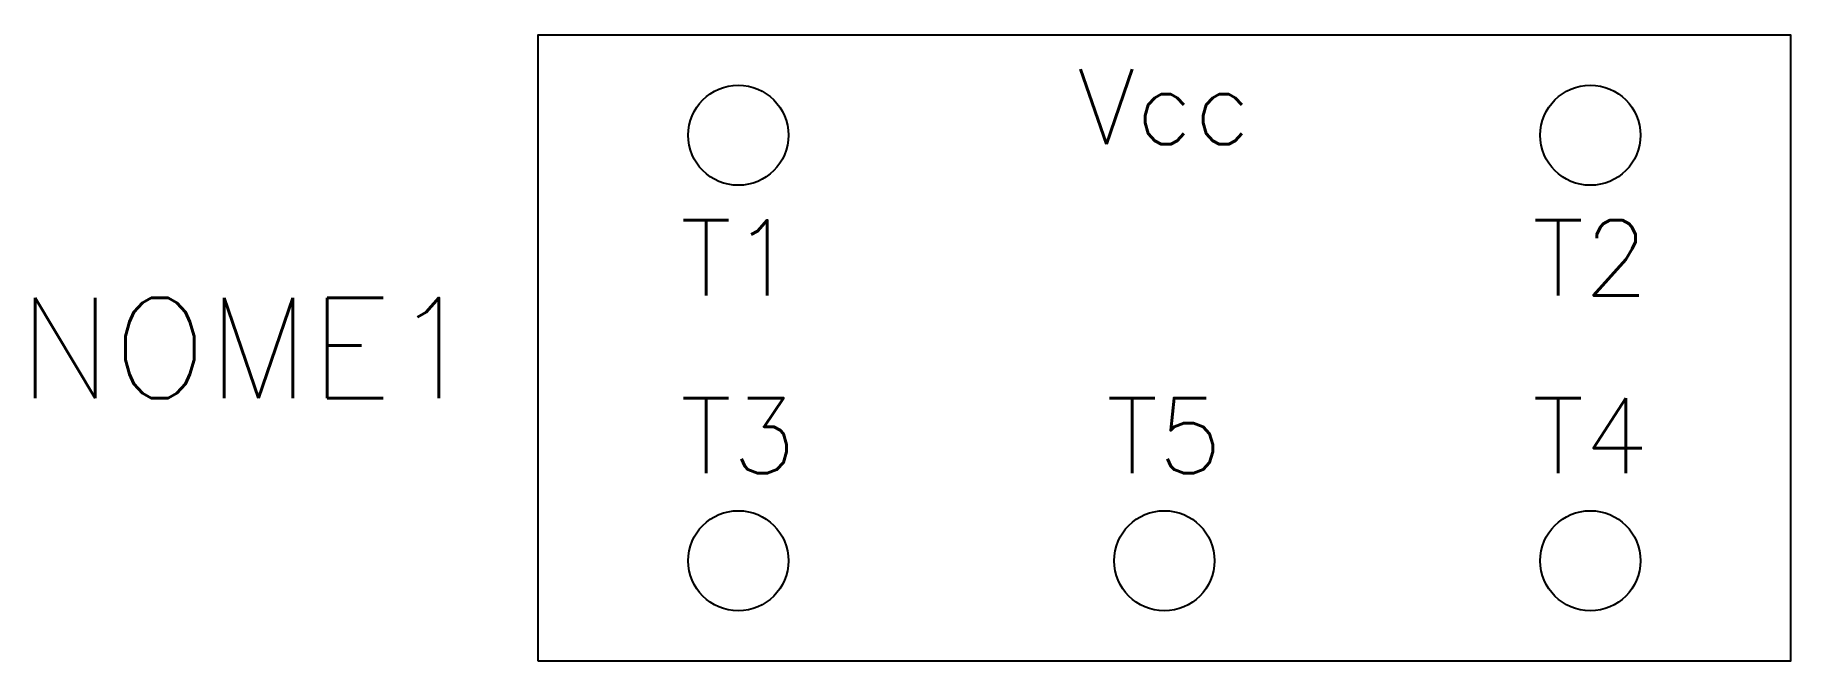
# Model space of a CAD drawing. Header units: millimetres. Extents: x -22.5 to 12.5, y -12.5 to 0.
import ezdxf
from ezdxf.enums import TextEntityAlignment as Align

# ---------------------------------------------------------------- set-up
doc = ezdxf.new("R2010")
doc.units = ezdxf.units.MM
doc.styles.add('Romans', font='romans.shx')

msp = doc.modelspace()

# ---------------------------------------------------------------- linework, layer by layer
msp.add_lwpolyline([(-12.5, -12.5), (12.5, -12.5), (12.5, 0), (-12.5, 0)], close=True)
for centre in [(-8.5, -2), (8.5, -2), (-8.5, -10.5), (0, -10.5), (8.5, -10.5)]:
    msp.add_circle(centre, 1)

# ---------------------------------------------------------------- texts
at = {"style": 'Romans'}
msp.add_text('Vcc', height=1.5, dxfattribs=at).set_placement((0, -2.181), align=Align.CENTER)
for tag, p in [('T1', (-8.5, -3.7)), ('T2', (8.5, -3.7))]:
    msp.add_attdef(tag, text='', height=1.5, dxfattribs=at).set_placement(p, align=Align.TOP_CENTER)
msp.add_attdef('NOME1', text='', height=2, dxfattribs=at).set_placement((-13.7, -6.25), align=Align.MIDDLE_RIGHT)
for tag, p in [('T3', (-8.5, -9.2)), ('T5', (0, -9.2)), ('T4', (8.5, -9.2))]:
    msp.add_attdef(tag, text='', height=1.5, dxfattribs=at).set_placement(p, align=Align.BOTTOM_CENTER)

doc.saveas('drawing.dxf')
